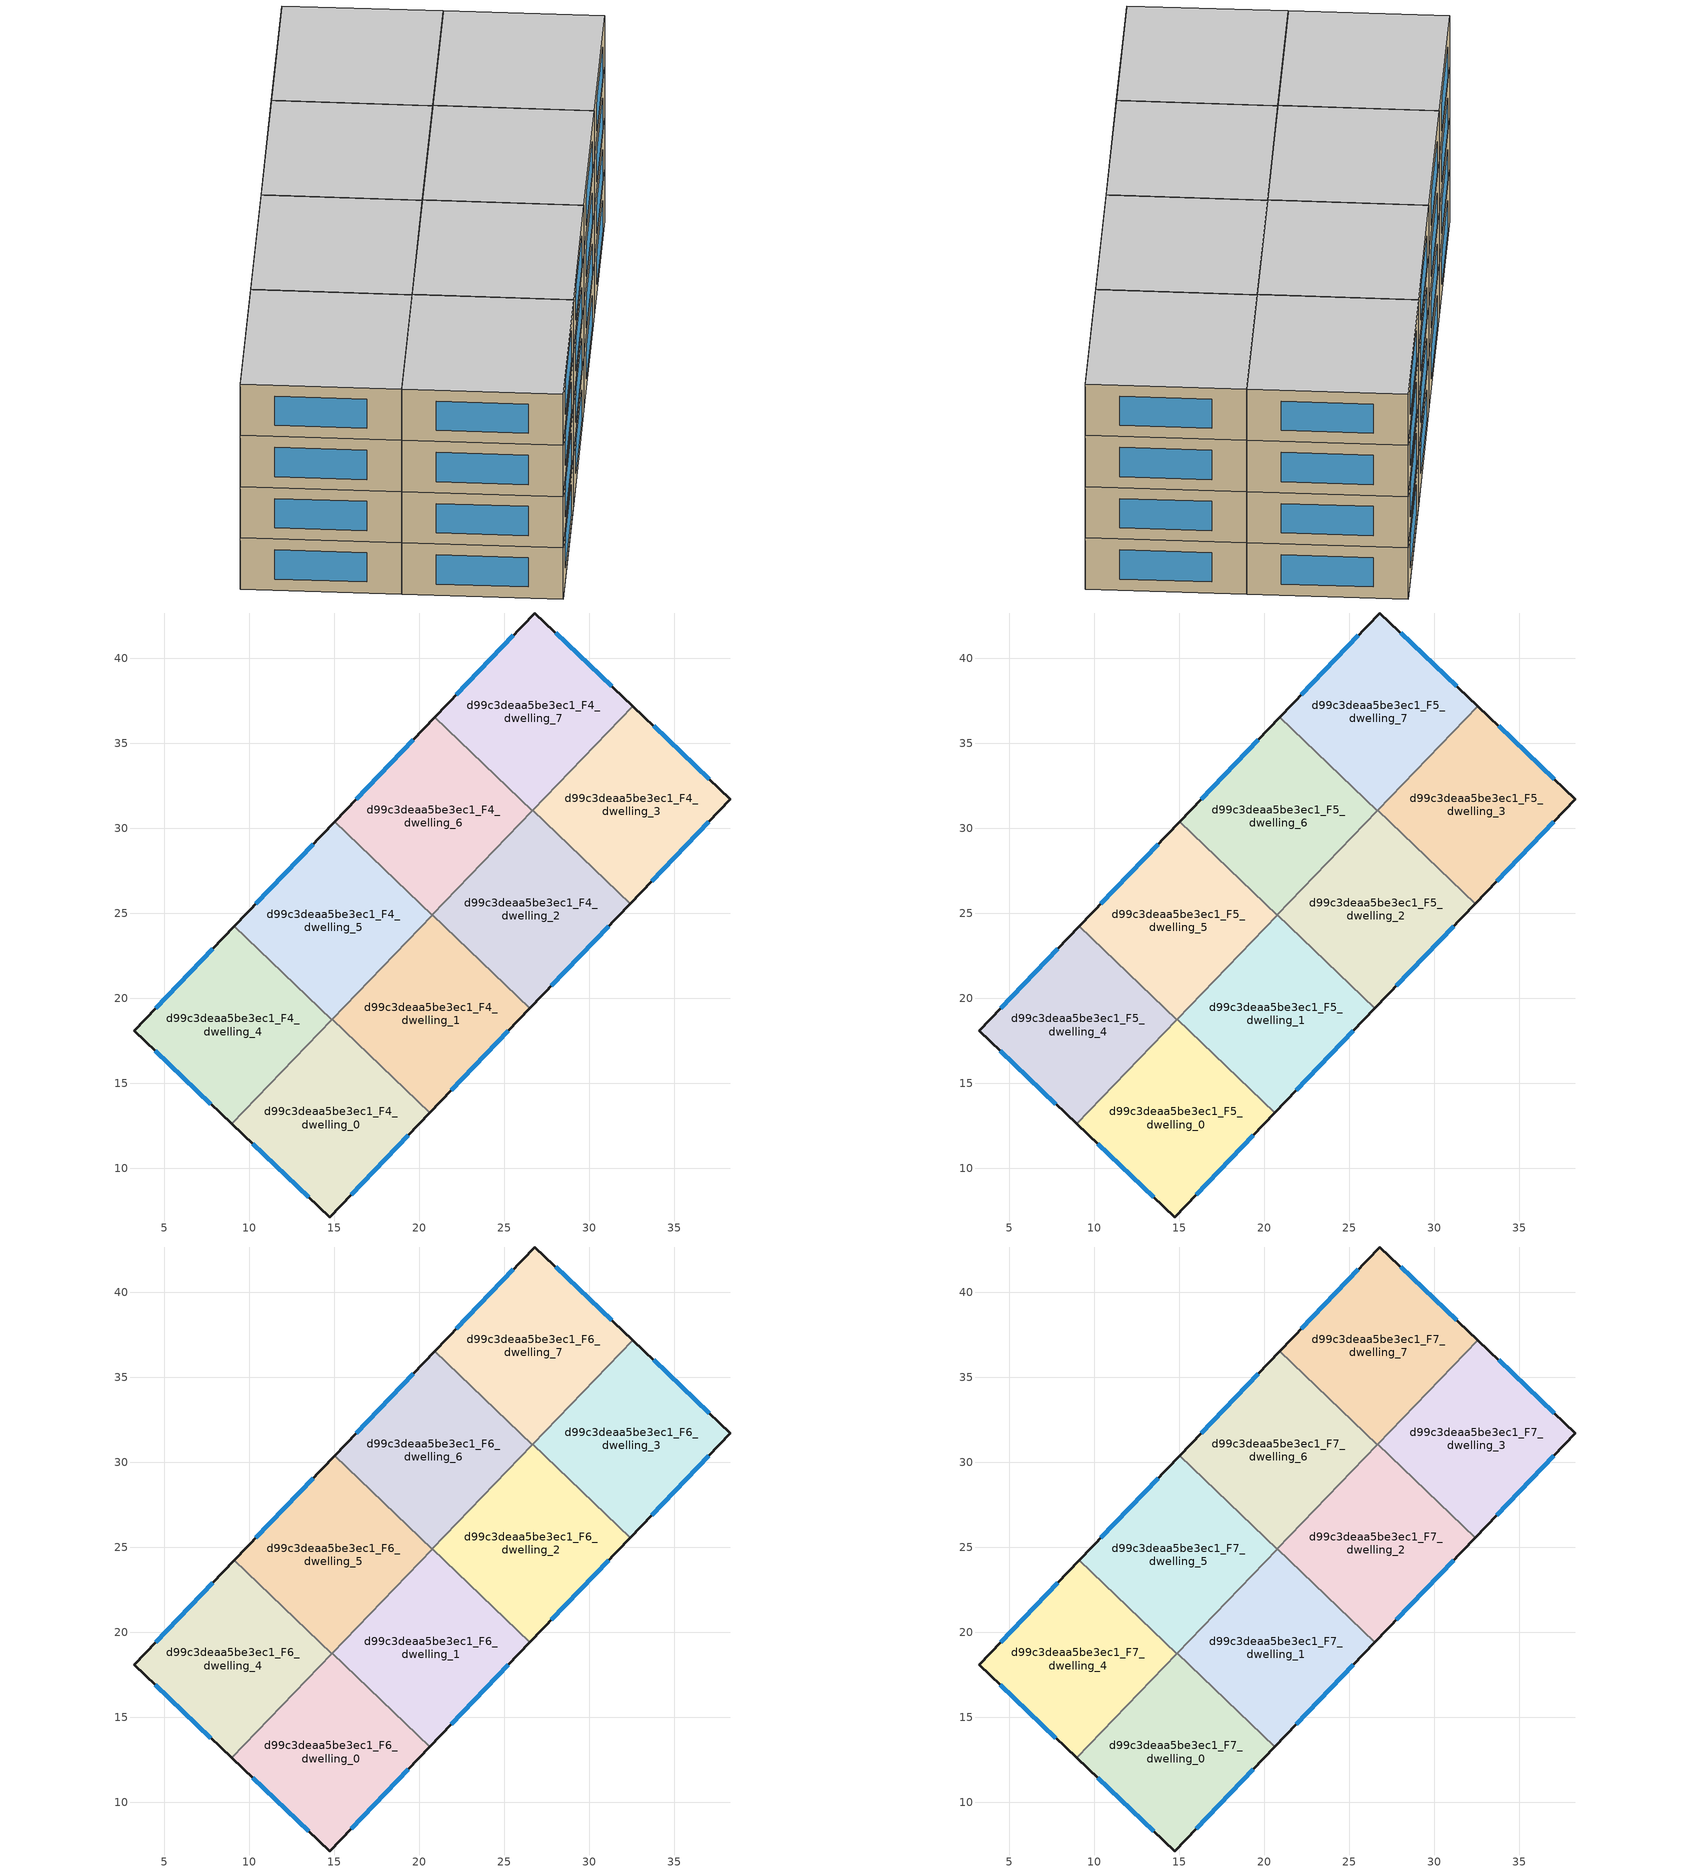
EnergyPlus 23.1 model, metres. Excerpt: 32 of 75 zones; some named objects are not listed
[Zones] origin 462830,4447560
d99c3deaa5be3ec1_F4_dwelling_0
 floor to d99c3deaa5be3ec1_F3_dwelling_0 (EU_floor_Construction): 20.61,13.27 14.73,7.14 8.98,12.61 14.89,18.77 z12
 wall outside (EU_wall_Construction): 8.98,12.61 14.73,7.14 20.61,13.27 z12:15
 wall to d99c3deaa5be3ec1_F4_dwelling_1 (EU_wall_Construction): 20.61,13.27 14.89,18.77 z12:15
 wall to d99c3deaa5be3ec1_F4_dwelling_4 (EU_wall_Construction): 14.86,18.74 8.98,12.61 z12:15
 wall to d99c3deaa5be3ec1_F4_dwelling_5 (EU_wall_Construction): 14.89,18.77 14.86,18.74 z12:15
 window (EU_Window_Construction): 15.99,8.45 19.35,11.96 / 10.21,11.44 13.5,8.31 z12.64:14.36
d99c3deaa5be3ec1_F4_dwelling_1
 floor to d99c3deaa5be3ec1_F3_dwelling_1 (EU_floor_Construction): 26.51,19.42 20.61,13.27 14.89,18.77 20.78,24.91 z12
 wall outside (EU_wall_Construction): 20.61,13.27 26.51,19.42 z12:15
 wall to d99c3deaa5be3ec1_F4_dwelling_2 (EU_wall_Construction): 26.51,19.42 20.78,24.91 z12:15
 wall to d99c3deaa5be3ec1_F4_dwelling_5 (EU_wall_Construction): 20.76,24.89 14.89,18.77 z12:15
 wall to d99c3deaa5be3ec1_F4_dwelling_6 (EU_wall_Construction): 20.78,24.91 20.76,24.89 z12:15
 window (EU_Window_Construction): 21.88,14.59 25.25,18.1 z12.64:14.36
d99c3deaa5be3ec1_F4_dwelling_2
 floor to d99c3deaa5be3ec1_F3_dwelling_2 (EU_floor_Construction): 32.4,25.56 26.51,19.42 20.78,24.91 26.67,31.06 z12
 wall outside (EU_wall_Construction): 26.51,19.42 32.4,25.56 z12:15
 wall to d99c3deaa5be3ec1_F4_dwelling_3 (EU_wall_Construction): 32.4,25.56 26.67,31.06 z12:15
 wall to d99c3deaa5be3ec1_F4_dwelling_6 (EU_wall_Construction): 26.65,31.04 20.78,24.91 z12:15
 wall to d99c3deaa5be3ec1_F4_dwelling_7 (EU_wall_Construction): 26.67,31.06 26.65,31.04 z12:15
 window (EU_Window_Construction): 27.77,20.73 31.14,24.25 z12.64:14.36
d99c3deaa5be3ec1_F4_dwelling_3
 floor to d99c3deaa5be3ec1_F3_dwelling_3 (EU_floor_Construction): 38.31,31.72 32.4,25.56 26.67,31.06 32.56,37.19 z12
 wall outside (EU_wall_Construction): 32.4,25.56 38.31,31.72 32.56,37.19 z12:15
 wall to d99c3deaa5be3ec1_F4_dwelling_7 (EU_wall_Construction): 32.56,37.19 26.67,31.06 z12:15
 window (EU_Window_Construction): 37.08,32.89 33.79,36.02 / 33.67,26.88 37.04,30.4 z12.64:14.36
d99c3deaa5be3ec1_F4_dwelling_4
 floor to d99c3deaa5be3ec1_F3_dwelling_4 (EU_floor_Construction): 14.86,18.74 8.98,12.61 3.23,18.08 9.14,24.24 z12
 wall outside (EU_wall_Construction): 9.14,24.24 3.23,18.08 8.98,12.61 z12:15
 wall to d99c3deaa5be3ec1_F4_dwelling_5 (EU_wall_Construction): 14.86,18.74 9.14,24.24 z12:15
 window (EU_Window_Construction): 4.46,16.91 7.75,13.78 / 7.87,22.92 4.5,19.4 z12.64:14.36
d99c3deaa5be3ec1_F4_dwelling_5
 floor to d99c3deaa5be3ec1_F3_dwelling_5 (EU_floor_Construction): 20.76,24.89 14.86,18.74 9.14,24.24 15.03,30.38 z12
 wall outside (EU_wall_Construction): 15.03,30.38 9.14,24.24 z12:15
 wall to d99c3deaa5be3ec1_F4_dwelling_6 (EU_wall_Construction): 20.76,24.89 15.03,30.38 z12:15
 window (EU_Window_Construction): 13.77,29.07 10.4,25.55 z12.64:14.36
d99c3deaa5be3ec1_F4_dwelling_6
 floor to d99c3deaa5be3ec1_F3_dwelling_6 (EU_floor_Construction): 26.65,31.04 20.76,24.89 15.03,30.38 20.92,36.53 z12
 wall outside (EU_wall_Construction): 20.92,36.53 15.03,30.38 z12:15
 wall to d99c3deaa5be3ec1_F4_dwelling_7 (EU_wall_Construction): 26.65,31.04 20.92,36.53 z12:15
 window (EU_Window_Construction): 19.66,35.21 16.29,31.7 z12.64:14.36
d99c3deaa5be3ec1_F4_dwelling_7
 floor to d99c3deaa5be3ec1_F3_dwelling_7 (EU_floor_Construction): 32.56,37.19 26.65,31.04 20.92,36.53 26.81,42.66 z12
 wall outside (EU_wall_Construction): 32.56,37.19 26.81,42.66 20.92,36.53 z12:15
 window (EU_Window_Construction): 31.33,38.36 28.04,41.49 / 25.55,41.35 22.18,37.84 z12.64:14.36
d99c3deaa5be3ec1_F5_dwelling_0
 floor to d99c3deaa5be3ec1_F4_dwelling_0 (EU_floor_Construction): 20.61,13.27 14.73,7.14 8.98,12.61 14.89,18.77 z15
 wall outside (EU_wall_Construction): 8.98,12.61 14.73,7.14 20.61,13.27 z15:18
 wall to d99c3deaa5be3ec1_F5_dwelling_1 (EU_wall_Construction): 20.61,13.27 14.89,18.77 z15:18
 wall to d99c3deaa5be3ec1_F5_dwelling_4 (EU_wall_Construction): 14.86,18.74 8.98,12.61 z15:18
 wall to d99c3deaa5be3ec1_F5_dwelling_5 (EU_wall_Construction): 14.89,18.77 14.86,18.74 z15:18
 window (EU_Window_Construction): 15.99,8.45 19.35,11.96 / 10.21,11.44 13.5,8.31 z15.64:17.36
d99c3deaa5be3ec1_F5_dwelling_1
 floor to d99c3deaa5be3ec1_F4_dwelling_1 (EU_floor_Construction): 26.51,19.42 20.61,13.27 14.89,18.77 20.78,24.91 z15
 wall outside (EU_wall_Construction): 20.61,13.27 26.51,19.42 z15:18
 wall to d99c3deaa5be3ec1_F5_dwelling_2 (EU_wall_Construction): 26.51,19.42 20.78,24.91 z15:18
 wall to d99c3deaa5be3ec1_F5_dwelling_5 (EU_wall_Construction): 20.76,24.89 14.89,18.77 z15:18
 wall to d99c3deaa5be3ec1_F5_dwelling_6 (EU_wall_Construction): 20.78,24.91 20.76,24.89 z15:18
 window (EU_Window_Construction): 21.88,14.59 25.25,18.1 z15.64:17.36
d99c3deaa5be3ec1_F5_dwelling_2
 floor to d99c3deaa5be3ec1_F4_dwelling_2 (EU_floor_Construction): 32.4,25.56 26.51,19.42 20.78,24.91 26.67,31.06 z15
 wall outside (EU_wall_Construction): 26.51,19.42 32.4,25.56 z15:18
 wall to d99c3deaa5be3ec1_F5_dwelling_3 (EU_wall_Construction): 32.4,25.56 26.67,31.06 z15:18
 wall to d99c3deaa5be3ec1_F5_dwelling_6 (EU_wall_Construction): 26.65,31.04 20.78,24.91 z15:18
 wall to d99c3deaa5be3ec1_F5_dwelling_7 (EU_wall_Construction): 26.67,31.06 26.65,31.04 z15:18
 window (EU_Window_Construction): 27.77,20.73 31.14,24.25 z15.64:17.36
d99c3deaa5be3ec1_F5_dwelling_3
 floor to d99c3deaa5be3ec1_F4_dwelling_3 (EU_floor_Construction): 38.31,31.72 32.4,25.56 26.67,31.06 32.56,37.19 z15
 wall outside (EU_wall_Construction): 32.4,25.56 38.31,31.72 32.56,37.19 z15:18
 wall to d99c3deaa5be3ec1_F5_dwelling_7 (EU_wall_Construction): 32.56,37.19 26.67,31.06 z15:18
 window (EU_Window_Construction): 37.08,32.89 33.79,36.02 / 33.67,26.88 37.04,30.4 z15.64:17.36
d99c3deaa5be3ec1_F5_dwelling_4
 floor to d99c3deaa5be3ec1_F4_dwelling_4 (EU_floor_Construction): 14.86,18.74 8.98,12.61 3.23,18.08 9.14,24.24 z15
 wall outside (EU_wall_Construction): 9.14,24.24 3.23,18.08 8.98,12.61 z15:18
 wall to d99c3deaa5be3ec1_F5_dwelling_5 (EU_wall_Construction): 14.86,18.74 9.14,24.24 z15:18
 window (EU_Window_Construction): 4.46,16.91 7.75,13.78 / 7.87,22.92 4.5,19.4 z15.64:17.36
d99c3deaa5be3ec1_F5_dwelling_5
 floor to d99c3deaa5be3ec1_F4_dwelling_5 (EU_floor_Construction): 20.76,24.89 14.86,18.74 9.14,24.24 15.03,30.38 z15
 wall outside (EU_wall_Construction): 15.03,30.38 9.14,24.24 z15:18
 wall to d99c3deaa5be3ec1_F5_dwelling_6 (EU_wall_Construction): 20.76,24.89 15.03,30.38 z15:18
 window (EU_Window_Construction): 13.77,29.07 10.4,25.55 z15.64:17.36
d99c3deaa5be3ec1_F5_dwelling_6
 floor to d99c3deaa5be3ec1_F4_dwelling_6 (EU_floor_Construction): 26.65,31.04 20.76,24.89 15.03,30.38 20.92,36.53 z15
 wall outside (EU_wall_Construction): 20.92,36.53 15.03,30.38 z15:18
 wall to d99c3deaa5be3ec1_F5_dwelling_7 (EU_wall_Construction): 26.65,31.04 20.92,36.53 z15:18
 window (EU_Window_Construction): 19.66,35.21 16.29,31.7 z15.64:17.36
d99c3deaa5be3ec1_F5_dwelling_7
 floor to d99c3deaa5be3ec1_F4_dwelling_7 (EU_floor_Construction): 32.56,37.19 26.65,31.04 20.92,36.53 26.81,42.66 z15
 wall outside (EU_wall_Construction): 32.56,37.19 26.81,42.66 20.92,36.53 z15:18
 window (EU_Window_Construction): 31.33,38.36 28.04,41.49 / 25.55,41.35 22.18,37.84 z15.64:17.36
d99c3deaa5be3ec1_F6_dwelling_0
 floor to d99c3deaa5be3ec1_F5_dwelling_0 (EU_floor_Construction): 20.61,13.27 14.73,7.14 8.98,12.61 14.89,18.77 z18
 wall outside (EU_wall_Construction): 8.98,12.61 14.73,7.14 20.61,13.27 z18:21
 wall to d99c3deaa5be3ec1_F6_dwelling_1 (EU_wall_Construction): 20.61,13.27 14.89,18.77 z18:21
 wall to d99c3deaa5be3ec1_F6_dwelling_4 (EU_wall_Construction): 14.86,18.74 8.98,12.61 z18:21
 wall to d99c3deaa5be3ec1_F6_dwelling_5 (EU_wall_Construction): 14.89,18.77 14.86,18.74 z18:21
 window (EU_Window_Construction): 15.99,8.45 19.35,11.96 / 10.21,11.44 13.5,8.31 z18.64:20.36
d99c3deaa5be3ec1_F6_dwelling_1
 floor to d99c3deaa5be3ec1_F5_dwelling_1 (EU_floor_Construction): 26.51,19.42 20.61,13.27 14.89,18.77 20.78,24.91 z18
 wall outside (EU_wall_Construction): 20.61,13.27 26.51,19.42 z18:21
 wall to d99c3deaa5be3ec1_F6_dwelling_2 (EU_wall_Construction): 26.51,19.42 20.78,24.91 z18:21
 wall to d99c3deaa5be3ec1_F6_dwelling_5 (EU_wall_Construction): 20.76,24.89 14.89,18.77 z18:21
 wall to d99c3deaa5be3ec1_F6_dwelling_6 (EU_wall_Construction): 20.78,24.91 20.76,24.89 z18:21
 window (EU_Window_Construction): 21.88,14.59 25.25,18.1 z18.64:20.36
d99c3deaa5be3ec1_F6_dwelling_2
 floor to d99c3deaa5be3ec1_F5_dwelling_2 (EU_floor_Construction): 32.4,25.56 26.51,19.42 20.78,24.91 26.67,31.06 z18
 wall outside (EU_wall_Construction): 26.51,19.42 32.4,25.56 z18:21
 wall to d99c3deaa5be3ec1_F6_dwelling_3 (EU_wall_Construction): 32.4,25.56 26.67,31.06 z18:21
 wall to d99c3deaa5be3ec1_F6_dwelling_6 (EU_wall_Construction): 26.65,31.04 20.78,24.91 z18:21
 wall to d99c3deaa5be3ec1_F6_dwelling_7 (EU_wall_Construction): 26.67,31.06 26.65,31.04 z18:21
 window (EU_Window_Construction): 27.77,20.73 31.14,24.25 z18.64:20.36
d99c3deaa5be3ec1_F6_dwelling_3
 floor to d99c3deaa5be3ec1_F5_dwelling_3 (EU_floor_Construction): 38.31,31.72 32.4,25.56 26.67,31.06 32.56,37.19 z18
 wall outside (EU_wall_Construction): 32.4,25.56 38.31,31.72 32.56,37.19 z18:21
 wall to d99c3deaa5be3ec1_F6_dwelling_7 (EU_wall_Construction): 32.56,37.19 26.67,31.06 z18:21
 window (EU_Window_Construction): 37.08,32.89 33.79,36.02 / 33.67,26.88 37.04,30.4 z18.64:20.36
d99c3deaa5be3ec1_F6_dwelling_4
 floor to d99c3deaa5be3ec1_F5_dwelling_4 (EU_floor_Construction): 14.86,18.74 8.98,12.61 3.23,18.08 9.14,24.24 z18
 wall outside (EU_wall_Construction): 9.14,24.24 3.23,18.08 8.98,12.61 z18:21
 wall to d99c3deaa5be3ec1_F6_dwelling_5 (EU_wall_Construction): 14.86,18.74 9.14,24.24 z18:21
 window (EU_Window_Construction): 4.46,16.91 7.75,13.78 / 7.87,22.92 4.5,19.4 z18.64:20.36
d99c3deaa5be3ec1_F6_dwelling_5
 floor to d99c3deaa5be3ec1_F5_dwelling_5 (EU_floor_Construction): 20.76,24.89 14.86,18.74 9.14,24.24 15.03,30.38 z18
 wall outside (EU_wall_Construction): 15.03,30.38 9.14,24.24 z18:21
 wall to d99c3deaa5be3ec1_F6_dwelling_6 (EU_wall_Construction): 20.76,24.89 15.03,30.38 z18:21
 window (EU_Window_Construction): 13.77,29.07 10.4,25.55 z18.64:20.36
d99c3deaa5be3ec1_F6_dwelling_6
 floor to d99c3deaa5be3ec1_F5_dwelling_6 (EU_floor_Construction): 26.65,31.04 20.76,24.89 15.03,30.38 20.92,36.53 z18
 wall outside (EU_wall_Construction): 20.92,36.53 15.03,30.38 z18:21
 wall to d99c3deaa5be3ec1_F6_dwelling_7 (EU_wall_Construction): 26.65,31.04 20.92,36.53 z18:21
 window (EU_Window_Construction): 19.66,35.21 16.29,31.7 z18.64:20.36
d99c3deaa5be3ec1_F6_dwelling_7
 floor to d99c3deaa5be3ec1_F5_dwelling_7 (EU_floor_Construction): 32.56,37.19 26.65,31.04 20.92,36.53 26.81,42.66 z18
 wall outside (EU_wall_Construction): 32.56,37.19 26.81,42.66 20.92,36.53 z18:21
 window (EU_Window_Construction): 31.33,38.36 28.04,41.49 / 25.55,41.35 22.18,37.84 z18.64:20.36
d99c3deaa5be3ec1_F7_dwelling_0
 floor to d99c3deaa5be3ec1_F6_dwelling_0 (EU_floor_Construction): 20.61,13.27 14.73,7.14 8.98,12.61 14.89,18.77 z21
 wall outside (EU_wall_Construction): 8.98,12.61 14.73,7.14 20.61,13.27 z21:24
 wall to d99c3deaa5be3ec1_F7_dwelling_1 (EU_wall_Construction): 20.61,13.27 14.89,18.77 z21:24
 wall to d99c3deaa5be3ec1_F7_dwelling_4 (EU_wall_Construction): 14.86,18.74 8.98,12.61 z21:24
 wall to d99c3deaa5be3ec1_F7_dwelling_5 (EU_wall_Construction): 14.89,18.77 14.86,18.74 z21:24
 window (EU_Window_Construction): 15.99,8.45 19.35,11.96 / 10.21,11.44 13.5,8.31 z21.64:23.36
 ceiling to d99c3deaa5be3ec1_F8_dwelling_0 (EU_floor_Construction): 14.73,7.14 20.61,13.27 14.89,18.77 8.98,12.61 z24
d99c3deaa5be3ec1_F7_dwelling_1
 floor to d99c3deaa5be3ec1_F6_dwelling_1 (EU_floor_Construction): 26.51,19.42 20.61,13.27 14.89,18.77 20.78,24.91 z21
 wall outside (EU_wall_Construction): 20.61,13.27 26.51,19.42 z21:24
 wall to d99c3deaa5be3ec1_F7_dwelling_2 (EU_wall_Construction): 26.51,19.42 20.78,24.91 z21:24
 wall to d99c3deaa5be3ec1_F7_dwelling_5 (EU_wall_Construction): 20.76,24.89 14.89,18.77 z21:24
 wall to d99c3deaa5be3ec1_F7_dwelling_6 (EU_wall_Construction): 20.78,24.91 20.76,24.89 z21:24
 window (EU_Window_Construction): 21.88,14.59 25.25,18.1 z21.64:23.36
 ceiling to d99c3deaa5be3ec1_F8_dwelling_1 (EU_floor_Construction): 20.61,13.27 26.51,19.42 20.78,24.91 14.89,18.77 z24
d99c3deaa5be3ec1_F7_dwelling_2
 floor to d99c3deaa5be3ec1_F6_dwelling_2 (EU_floor_Construction): 32.4,25.56 26.51,19.42 20.78,24.91 26.67,31.06 z21
 wall outside (EU_wall_Construction): 26.51,19.42 32.4,25.56 z21:24
 wall to d99c3deaa5be3ec1_F7_dwelling_3 (EU_wall_Construction): 32.4,25.56 26.67,31.06 z21:24
 wall to d99c3deaa5be3ec1_F7_dwelling_6 (EU_wall_Construction): 26.65,31.04 20.78,24.91 z21:24
 wall to d99c3deaa5be3ec1_F7_dwelling_7 (EU_wall_Construction): 26.67,31.06 26.65,31.04 z21:24
 window (EU_Window_Construction): 27.77,20.73 31.14,24.25 z21.64:23.36
 ceiling to d99c3deaa5be3ec1_F8_dwelling_2 (EU_floor_Construction): 26.51,19.42 32.4,25.56 26.67,31.06 20.78,24.91 z24
d99c3deaa5be3ec1_F7_dwelling_3
 floor to d99c3deaa5be3ec1_F6_dwelling_3 (EU_floor_Construction): 38.31,31.72 32.4,25.56 26.67,31.06 32.56,37.19 z21
 wall outside (EU_wall_Construction): 32.4,25.56 38.31,31.72 32.56,37.19 z21:24
 wall to d99c3deaa5be3ec1_F7_dwelling_7 (EU_wall_Construction): 32.56,37.19 26.67,31.06 z21:24
 window (EU_Window_Construction): 37.08,32.89 33.79,36.02 / 33.67,26.88 37.04,30.4 z21.64:23.36
 ceiling to d99c3deaa5be3ec1_F8_dwelling_3 (EU_floor_Construction): 32.4,25.56 38.31,31.72 32.56,37.19 26.67,31.06 z24
d99c3deaa5be3ec1_F7_dwelling_4
 floor to d99c3deaa5be3ec1_F6_dwelling_4 (EU_floor_Construction): 14.86,18.74 8.98,12.61 3.23,18.08 9.14,24.24 z21
 wall outside (EU_wall_Construction): 9.14,24.24 3.23,18.08 8.98,12.61 z21:24
 wall to d99c3deaa5be3ec1_F7_dwelling_5 (EU_wall_Construction): 14.86,18.74 9.14,24.24 z21:24
 window (EU_Window_Construction): 4.46,16.91 7.75,13.78 / 7.87,22.92 4.5,19.4 z21.64:23.36
 ceiling to d99c3deaa5be3ec1_F8_dwelling_4 (EU_floor_Construction): 8.98,12.61 14.86,18.74 9.14,24.24 3.23,18.08 z24
d99c3deaa5be3ec1_F7_dwelling_5
 floor to d99c3deaa5be3ec1_F6_dwelling_5 (EU_floor_Construction): 20.76,24.89 14.86,18.74 9.14,24.24 15.03,30.38 z21
 wall outside (EU_wall_Construction): 15.03,30.38 9.14,24.24 z21:24
 wall to d99c3deaa5be3ec1_F7_dwelling_6 (EU_wall_Construction): 20.76,24.89 15.03,30.38 z21:24
 window (EU_Window_Construction): 13.77,29.07 10.4,25.55 z21.64:23.36
 ceiling to d99c3deaa5be3ec1_F8_dwelling_5 (EU_floor_Construction): 14.86,18.74 20.76,24.89 15.03,30.38 9.14,24.24 z24
d99c3deaa5be3ec1_F7_dwelling_6
 floor to d99c3deaa5be3ec1_F6_dwelling_6 (EU_floor_Construction): 26.65,31.04 20.76,24.89 15.03,30.38 20.92,36.53 z21
 wall outside (EU_wall_Construction): 20.92,36.53 15.03,30.38 z21:24
 wall to d99c3deaa5be3ec1_F7_dwelling_7 (EU_wall_Construction): 26.65,31.04 20.92,36.53 z21:24
 window (EU_Window_Construction): 19.66,35.21 16.29,31.7 z21.64:23.36
 ceiling to d99c3deaa5be3ec1_F8_dwelling_6 (EU_floor_Construction): 20.76,24.89 26.65,31.04 20.92,36.53 15.03,30.38 z24
d99c3deaa5be3ec1_F7_dwelling_7
 floor to d99c3deaa5be3ec1_F6_dwelling_7 (EU_floor_Construction): 32.56,37.19 26.65,31.04 20.92,36.53 26.81,42.66 z21
 wall outside (EU_wall_Construction): 32.56,37.19 26.81,42.66 20.92,36.53 z21:24
 window (EU_Window_Construction): 31.33,38.36 28.04,41.49 / 25.55,41.35 22.18,37.84 z21.64:23.36
 ceiling to d99c3deaa5be3ec1_F8_dwelling_7 (EU_floor_Construction): 26.65,31.04 32.56,37.19 26.81,42.66 20.92,36.53 z24
[Building]
EU S2 Campaign: North Axis=0; Terrain=City; Solar Distribution=FullExterior
[Site:Location]
Yerevan-Zvartnots.Intl.AP: Latitude=40.15; Longitude=44.383; Time Zone=4; Elevation=854
[SizingPeriod:WeatherFileDays]
AnnualSizingPeriod: Begin Month=1; Begin Day of Month=1; End Month=12; End Day of Month=31; Day of Week for Start Day=Monday; Use Weather File Daylight Saving Period=No; Use Weather File Rain and Snow Indicators=No
[MATERIAL]
EU_InternalMass_Material: Roughness=MediumRough; Thickness=0.1; Conductivity=1; Density=1800; Specific Heat=900; Thermal Absorptance=0.9; Solar Absorptance=0.7; Visible Absorptance=0.7
[MATERIAL:NOMASS] Roughness=MediumRough; Thermal Absorptance=0.9; Solar Absorptance=0.7; Visible Absorptance=0.7
Name | Thermal Resistance
EU_wall_NoMass | 1.05043
EU_floor_NoMass | 0.478065
[WINDOWMATERIAL:SIMPLEGLAZINGSYSTEM]
EU_Window_SimpleGlazing: UFactor=2.5566; Solar Heat Gain Coefficient=0.75; Visible Transmittance=0.75
[CONSTRUCTION]
EU_wall_Construction: EU_wall_NoMass
EU_floor_Construction: EU_floor_NoMass
EU_Window_Construction: EU_Window_SimpleGlazing
EU_InternalMass_Construction: EU_InternalMass_Material
[ZONE] Type=1; Multiplier=1; Ceiling Height=autocalculate; Floor Area=autocalculate; Part of Total Floor Area=Yes
Name | Volume
d99c3deaa5be3ec1_F4_dwelling_0; d99c3deaa5be3ec1_F5_dwelling_0; d99c3deaa5be3ec1_F6_dwelling_0; d99c3deaa5be3ec1_F7_dwelling_0; d99c3deaa5be3ec1_F4_dwelling_3; d99c3deaa5be3ec1_F5_dwelling_3; d99c3deaa5be3ec1_F6_dwelling_3; d99c3deaa5be3ec1_F7_dwelling_3 | 202.784
d99c3deaa5be3ec1_F4_dwelling_1; d99c3deaa5be3ec1_F5_dwelling_1; d99c3deaa5be3ec1_F6_dwelling_1; d99c3deaa5be3ec1_F7_dwelling_1 | 202.794
d99c3deaa5be3ec1_F4_dwelling_2; d99c3deaa5be3ec1_F5_dwelling_2; d99c3deaa5be3ec1_F6_dwelling_2; d99c3deaa5be3ec1_F7_dwelling_2 | 202.777
d99c3deaa5be3ec1_F4_dwelling_4; d99c3deaa5be3ec1_F5_dwelling_4; d99c3deaa5be3ec1_F6_dwelling_4; d99c3deaa5be3ec1_F7_dwelling_4; d99c3deaa5be3ec1_F4_dwelling_7; d99c3deaa5be3ec1_F5_dwelling_7; d99c3deaa5be3ec1_F6_dwelling_7; d99c3deaa5be3ec1_F7_dwelling_7 | 202.748
d99c3deaa5be3ec1_F4_dwelling_5; d99c3deaa5be3ec1_F5_dwelling_5; d99c3deaa5be3ec1_F6_dwelling_5; d99c3deaa5be3ec1_F7_dwelling_5 | 202.741
d99c3deaa5be3ec1_F4_dwelling_6; d99c3deaa5be3ec1_F5_dwelling_6; d99c3deaa5be3ec1_F6_dwelling_6; d99c3deaa5be3ec1_F7_dwelling_6 | 202.757
[INTERNALMASS] Construction=EU_InternalMass_Construction
Name | Zone or ZoneList | Surface Area
d99c3deaa5be3ec1_F4_dwelling_0_EU_InternalMass | d99c3deaa5be3ec1_F4_dwelling_0 | 67.5947
d99c3deaa5be3ec1_F4_dwelling_1_EU_InternalMass | d99c3deaa5be3ec1_F4_dwelling_1 | 67.598
d99c3deaa5be3ec1_F4_dwelling_2_EU_InternalMass | d99c3deaa5be3ec1_F4_dwelling_2 | 67.5922
d99c3deaa5be3ec1_F4_dwelling_3_EU_InternalMass | d99c3deaa5be3ec1_F4_dwelling_3 | 67.5947
d99c3deaa5be3ec1_F4_dwelling_4_EU_InternalMass | d99c3deaa5be3ec1_F4_dwelling_4 | 67.5826
d99c3deaa5be3ec1_F4_dwelling_5_EU_InternalMass | d99c3deaa5be3ec1_F4_dwelling_5 | 67.5802
d99c3deaa5be3ec1_F4_dwelling_6_EU_InternalMass | d99c3deaa5be3ec1_F4_dwelling_6 | 67.5859
d99c3deaa5be3ec1_F4_dwelling_7_EU_InternalMass | d99c3deaa5be3ec1_F4_dwelling_7 | 67.5826
d99c3deaa5be3ec1_F5_dwelling_0_EU_InternalMass | d99c3deaa5be3ec1_F5_dwelling_0 | 67.5947
d99c3deaa5be3ec1_F5_dwelling_1_EU_InternalMass | d99c3deaa5be3ec1_F5_dwelling_1 | 67.598
d99c3deaa5be3ec1_F5_dwelling_2_EU_InternalMass | d99c3deaa5be3ec1_F5_dwelling_2 | 67.5922
d99c3deaa5be3ec1_F5_dwelling_3_EU_InternalMass | d99c3deaa5be3ec1_F5_dwelling_3 | 67.5947
d99c3deaa5be3ec1_F5_dwelling_4_EU_InternalMass | d99c3deaa5be3ec1_F5_dwelling_4 | 67.5826
d99c3deaa5be3ec1_F5_dwelling_5_EU_InternalMass | d99c3deaa5be3ec1_F5_dwelling_5 | 67.5802
d99c3deaa5be3ec1_F5_dwelling_6_EU_InternalMass | d99c3deaa5be3ec1_F5_dwelling_6 | 67.5859
d99c3deaa5be3ec1_F5_dwelling_7_EU_InternalMass | d99c3deaa5be3ec1_F5_dwelling_7 | 67.5826
d99c3deaa5be3ec1_F6_dwelling_0_EU_InternalMass | d99c3deaa5be3ec1_F6_dwelling_0 | 67.5947
d99c3deaa5be3ec1_F6_dwelling_1_EU_InternalMass | d99c3deaa5be3ec1_F6_dwelling_1 | 67.598
d99c3deaa5be3ec1_F6_dwelling_2_EU_InternalMass | d99c3deaa5be3ec1_F6_dwelling_2 | 67.5922
d99c3deaa5be3ec1_F6_dwelling_3_EU_InternalMass | d99c3deaa5be3ec1_F6_dwelling_3 | 67.5947
d99c3deaa5be3ec1_F6_dwelling_4_EU_InternalMass | d99c3deaa5be3ec1_F6_dwelling_4 | 67.5826
d99c3deaa5be3ec1_F6_dwelling_5_EU_InternalMass | d99c3deaa5be3ec1_F6_dwelling_5 | 67.5802
d99c3deaa5be3ec1_F6_dwelling_6_EU_InternalMass | d99c3deaa5be3ec1_F6_dwelling_6 | 67.5859
d99c3deaa5be3ec1_F6_dwelling_7_EU_InternalMass | d99c3deaa5be3ec1_F6_dwelling_7 | 67.5826
d99c3deaa5be3ec1_F7_dwelling_0_EU_InternalMass | d99c3deaa5be3ec1_F7_dwelling_0 | 67.5947
d99c3deaa5be3ec1_F7_dwelling_1_EU_InternalMass | d99c3deaa5be3ec1_F7_dwelling_1 | 67.598
d99c3deaa5be3ec1_F7_dwelling_2_EU_InternalMass | d99c3deaa5be3ec1_F7_dwelling_2 | 67.5922
d99c3deaa5be3ec1_F7_dwelling_3_EU_InternalMass | d99c3deaa5be3ec1_F7_dwelling_3 | 67.5947
d99c3deaa5be3ec1_F7_dwelling_4_EU_InternalMass | d99c3deaa5be3ec1_F7_dwelling_4 | 67.5826
d99c3deaa5be3ec1_F7_dwelling_5_EU_InternalMass | d99c3deaa5be3ec1_F7_dwelling_5 | 67.5802
d99c3deaa5be3ec1_F7_dwelling_6_EU_InternalMass | d99c3deaa5be3ec1_F7_dwelling_6 | 67.5859
d99c3deaa5be3ec1_F7_dwelling_7_EU_InternalMass | d99c3deaa5be3ec1_F7_dwelling_7 | 67.5826
[OTHEREQUIPMENT] Fuel Type=Electricity; Design Level Calculation Method=Watts/Area; Power per Zone Floor Area=1; Fraction Latent=0; Fraction Radiant=0; Fraction Lost=0; Carbon Dioxide Generation Rate=0; EndUse Subcategory=EU_Step8_InternalGains
Name | Zone or ZoneList or Space or SpaceList | Schedule
EU_Step8_InternalGain_d99c3deaa5be3ec1_F4_dwelling_0_f000 | d99c3deaa5be3ec1_F4_dwelling_0 | EU_Step8_GainSchedule_d99c3deaa5be3ec1_F4_dwelling_0_f000
EU_Step8_InternalGain_d99c3deaa5be3ec1_F4_dwelling_1_f000 | d99c3deaa5be3ec1_F4_dwelling_1 | EU_Step8_GainSchedule_d99c3deaa5be3ec1_F4_dwelling_1_f000
EU_Step8_InternalGain_d99c3deaa5be3ec1_F4_dwelling_2_f000 | d99c3deaa5be3ec1_F4_dwelling_2 | EU_Step8_GainSchedule_d99c3deaa5be3ec1_F4_dwelling_2_f000
EU_Step8_InternalGain_d99c3deaa5be3ec1_F4_dwelling_3_f000 | d99c3deaa5be3ec1_F4_dwelling_3 | EU_Step8_GainSchedule_d99c3deaa5be3ec1_F4_dwelling_3_f000
EU_Step8_InternalGain_d99c3deaa5be3ec1_F4_dwelling_4_f000 | d99c3deaa5be3ec1_F4_dwelling_4 | EU_Step8_GainSchedule_d99c3deaa5be3ec1_F4_dwelling_4_f000
EU_Step8_InternalGain_d99c3deaa5be3ec1_F4_dwelling_5_f000 | d99c3deaa5be3ec1_F4_dwelling_5 | EU_Step8_GainSchedule_d99c3deaa5be3ec1_F4_dwelling_5_f000
EU_Step8_InternalGain_d99c3deaa5be3ec1_F4_dwelling_6_f000 | d99c3deaa5be3ec1_F4_dwelling_6 | EU_Step8_GainSchedule_d99c3deaa5be3ec1_F4_dwelling_6_f000
EU_Step8_InternalGain_d99c3deaa5be3ec1_F4_dwelling_7_f000 | d99c3deaa5be3ec1_F4_dwelling_7 | EU_Step8_GainSchedule_d99c3deaa5be3ec1_F4_dwelling_7_f000
EU_Step8_InternalGain_d99c3deaa5be3ec1_F5_dwelling_0_f000 | d99c3deaa5be3ec1_F5_dwelling_0 | EU_Step8_GainSchedule_d99c3deaa5be3ec1_F5_dwelling_0_f000
EU_Step8_InternalGain_d99c3deaa5be3ec1_F5_dwelling_1_f000 | d99c3deaa5be3ec1_F5_dwelling_1 | EU_Step8_GainSchedule_d99c3deaa5be3ec1_F5_dwelling_1_f000
EU_Step8_InternalGain_d99c3deaa5be3ec1_F5_dwelling_2_f000 | d99c3deaa5be3ec1_F5_dwelling_2 | EU_Step8_GainSchedule_d99c3deaa5be3ec1_F5_dwelling_2_f000
EU_Step8_InternalGain_d99c3deaa5be3ec1_F5_dwelling_3_f000 | d99c3deaa5be3ec1_F5_dwelling_3 | EU_Step8_GainSchedule_d99c3deaa5be3ec1_F5_dwelling_3_f000
EU_Step8_InternalGain_d99c3deaa5be3ec1_F5_dwelling_4_f000 | d99c3deaa5be3ec1_F5_dwelling_4 | EU_Step8_GainSchedule_d99c3deaa5be3ec1_F5_dwelling_4_f000
EU_Step8_InternalGain_d99c3deaa5be3ec1_F5_dwelling_5_f000 | d99c3deaa5be3ec1_F5_dwelling_5 | EU_Step8_GainSchedule_d99c3deaa5be3ec1_F5_dwelling_5_f000
EU_Step8_InternalGain_d99c3deaa5be3ec1_F5_dwelling_6_f000 | d99c3deaa5be3ec1_F5_dwelling_6 | EU_Step8_GainSchedule_d99c3deaa5be3ec1_F5_dwelling_6_f000
EU_Step8_InternalGain_d99c3deaa5be3ec1_F5_dwelling_7_f000 | d99c3deaa5be3ec1_F5_dwelling_7 | EU_Step8_GainSchedule_d99c3deaa5be3ec1_F5_dwelling_7_f000
EU_Step8_InternalGain_d99c3deaa5be3ec1_F6_dwelling_0_f000 | d99c3deaa5be3ec1_F6_dwelling_0 | EU_Step8_GainSchedule_d99c3deaa5be3ec1_F6_dwelling_0_f000
EU_Step8_InternalGain_d99c3deaa5be3ec1_F6_dwelling_1_f000 | d99c3deaa5be3ec1_F6_dwelling_1 | EU_Step8_GainSchedule_d99c3deaa5be3ec1_F6_dwelling_1_f000
EU_Step8_InternalGain_d99c3deaa5be3ec1_F6_dwelling_2_f000 | d99c3deaa5be3ec1_F6_dwelling_2 | EU_Step8_GainSchedule_d99c3deaa5be3ec1_F6_dwelling_2_f000
EU_Step8_InternalGain_d99c3deaa5be3ec1_F6_dwelling_3_f000 | d99c3deaa5be3ec1_F6_dwelling_3 | EU_Step8_GainSchedule_d99c3deaa5be3ec1_F6_dwelling_3_f000
EU_Step8_InternalGain_d99c3deaa5be3ec1_F6_dwelling_4_f000 | d99c3deaa5be3ec1_F6_dwelling_4 | EU_Step8_GainSchedule_d99c3deaa5be3ec1_F6_dwelling_4_f000
EU_Step8_InternalGain_d99c3deaa5be3ec1_F6_dwelling_5_f000 | d99c3deaa5be3ec1_F6_dwelling_5 | EU_Step8_GainSchedule_d99c3deaa5be3ec1_F6_dwelling_5_f000
EU_Step8_InternalGain_d99c3deaa5be3ec1_F6_dwelling_6_f000 | d99c3deaa5be3ec1_F6_dwelling_6 | EU_Step8_GainSchedule_d99c3deaa5be3ec1_F6_dwelling_6_f000
EU_Step8_InternalGain_d99c3deaa5be3ec1_F6_dwelling_7_f000 | d99c3deaa5be3ec1_F6_dwelling_7 | EU_Step8_GainSchedule_d99c3deaa5be3ec1_F6_dwelling_7_f000
EU_Step8_InternalGain_d99c3deaa5be3ec1_F7_dwelling_0_f000 | d99c3deaa5be3ec1_F7_dwelling_0 | EU_Step8_GainSchedule_d99c3deaa5be3ec1_F7_dwelling_0_f000
EU_Step8_InternalGain_d99c3deaa5be3ec1_F7_dwelling_1_f000 | d99c3deaa5be3ec1_F7_dwelling_1 | EU_Step8_GainSchedule_d99c3deaa5be3ec1_F7_dwelling_1_f000
EU_Step8_InternalGain_d99c3deaa5be3ec1_F7_dwelling_2_f000 | d99c3deaa5be3ec1_F7_dwelling_2 | EU_Step8_GainSchedule_d99c3deaa5be3ec1_F7_dwelling_2_f000
EU_Step8_InternalGain_d99c3deaa5be3ec1_F7_dwelling_3_f000 | d99c3deaa5be3ec1_F7_dwelling_3 | EU_Step8_GainSchedule_d99c3deaa5be3ec1_F7_dwelling_3_f000
EU_Step8_InternalGain_d99c3deaa5be3ec1_F7_dwelling_4_f000 | d99c3deaa5be3ec1_F7_dwelling_4 | EU_Step8_GainSchedule_d99c3deaa5be3ec1_F7_dwelling_4_f000
EU_Step8_InternalGain_d99c3deaa5be3ec1_F7_dwelling_5_f000 | d99c3deaa5be3ec1_F7_dwelling_5 | EU_Step8_GainSchedule_d99c3deaa5be3ec1_F7_dwelling_5_f000
EU_Step8_InternalGain_d99c3deaa5be3ec1_F7_dwelling_6_f000 | d99c3deaa5be3ec1_F7_dwelling_6 | EU_Step8_GainSchedule_d99c3deaa5be3ec1_F7_dwelling_6_f000
EU_Step8_InternalGain_d99c3deaa5be3ec1_F7_dwelling_7_f000 | d99c3deaa5be3ec1_F7_dwelling_7 | EU_Step8_GainSchedule_d99c3deaa5be3ec1_F7_dwelling_7_f000
[ZONEVENTILATION:DESIGNFLOWRATE] Schedule=EU_AlwaysOn; Design Flow Rate Calculation Method=AirChanges/Hour; Air Changes per Hour=0.557805; Ventilation Type=Natural; Fan Pressure Rise=0; Fan Total Efficiency=1; Constant Term Coefficient=1; Temperature Term Coefficient=0; Velocity Term Coefficient=0; Velocity Squared Term Coefficient=0; Minimum Indoor Temperature=-100; Maximum Indoor Temperature=100; Delta Temperature=-100; Minimum Outdoor Temperature=-100; Maximum Outdoor Temperature=100; Maximum Wind Speed=40
Name | Zone or ZoneList or Space or SpaceList
EU_ConstantAir_d99c3deaa5be3ec1_F4_dwelling_0 | d99c3deaa5be3ec1_F4_dwelling_0
EU_ConstantAir_d99c3deaa5be3ec1_F4_dwelling_1 | d99c3deaa5be3ec1_F4_dwelling_1
EU_ConstantAir_d99c3deaa5be3ec1_F4_dwelling_2 | d99c3deaa5be3ec1_F4_dwelling_2
EU_ConstantAir_d99c3deaa5be3ec1_F4_dwelling_3 | d99c3deaa5be3ec1_F4_dwelling_3
EU_ConstantAir_d99c3deaa5be3ec1_F4_dwelling_4 | d99c3deaa5be3ec1_F4_dwelling_4
EU_ConstantAir_d99c3deaa5be3ec1_F4_dwelling_5 | d99c3deaa5be3ec1_F4_dwelling_5
EU_ConstantAir_d99c3deaa5be3ec1_F4_dwelling_6 | d99c3deaa5be3ec1_F4_dwelling_6
EU_ConstantAir_d99c3deaa5be3ec1_F4_dwelling_7 | d99c3deaa5be3ec1_F4_dwelling_7
EU_ConstantAir_d99c3deaa5be3ec1_F5_dwelling_0 | d99c3deaa5be3ec1_F5_dwelling_0
EU_ConstantAir_d99c3deaa5be3ec1_F5_dwelling_1 | d99c3deaa5be3ec1_F5_dwelling_1
EU_ConstantAir_d99c3deaa5be3ec1_F5_dwelling_2 | d99c3deaa5be3ec1_F5_dwelling_2
EU_ConstantAir_d99c3deaa5be3ec1_F5_dwelling_3 | d99c3deaa5be3ec1_F5_dwelling_3
EU_ConstantAir_d99c3deaa5be3ec1_F5_dwelling_4 | d99c3deaa5be3ec1_F5_dwelling_4
EU_ConstantAir_d99c3deaa5be3ec1_F5_dwelling_5 | d99c3deaa5be3ec1_F5_dwelling_5
EU_ConstantAir_d99c3deaa5be3ec1_F5_dwelling_6 | d99c3deaa5be3ec1_F5_dwelling_6
EU_ConstantAir_d99c3deaa5be3ec1_F5_dwelling_7 | d99c3deaa5be3ec1_F5_dwelling_7
EU_ConstantAir_d99c3deaa5be3ec1_F6_dwelling_0 | d99c3deaa5be3ec1_F6_dwelling_0
EU_ConstantAir_d99c3deaa5be3ec1_F6_dwelling_1 | d99c3deaa5be3ec1_F6_dwelling_1
EU_ConstantAir_d99c3deaa5be3ec1_F6_dwelling_2 | d99c3deaa5be3ec1_F6_dwelling_2
EU_ConstantAir_d99c3deaa5be3ec1_F6_dwelling_3 | d99c3deaa5be3ec1_F6_dwelling_3
EU_ConstantAir_d99c3deaa5be3ec1_F6_dwelling_4 | d99c3deaa5be3ec1_F6_dwelling_4
EU_ConstantAir_d99c3deaa5be3ec1_F6_dwelling_5 | d99c3deaa5be3ec1_F6_dwelling_5
EU_ConstantAir_d99c3deaa5be3ec1_F6_dwelling_6 | d99c3deaa5be3ec1_F6_dwelling_6
EU_ConstantAir_d99c3deaa5be3ec1_F6_dwelling_7 | d99c3deaa5be3ec1_F6_dwelling_7
EU_ConstantAir_d99c3deaa5be3ec1_F7_dwelling_0 | d99c3deaa5be3ec1_F7_dwelling_0
EU_ConstantAir_d99c3deaa5be3ec1_F7_dwelling_1 | d99c3deaa5be3ec1_F7_dwelling_1
EU_ConstantAir_d99c3deaa5be3ec1_F7_dwelling_2 | d99c3deaa5be3ec1_F7_dwelling_2
EU_ConstantAir_d99c3deaa5be3ec1_F7_dwelling_3 | d99c3deaa5be3ec1_F7_dwelling_3
EU_ConstantAir_d99c3deaa5be3ec1_F7_dwelling_4 | d99c3deaa5be3ec1_F7_dwelling_4
EU_ConstantAir_d99c3deaa5be3ec1_F7_dwelling_5 | d99c3deaa5be3ec1_F7_dwelling_5
EU_ConstantAir_d99c3deaa5be3ec1_F7_dwelling_6 | d99c3deaa5be3ec1_F7_dwelling_6
EU_ConstantAir_d99c3deaa5be3ec1_F7_dwelling_7 | d99c3deaa5be3ec1_F7_dwelling_7
[HVACTEMPLATE:THERMOSTAT] Constant Heating Setpoint=20; Constant Cooling Setpoint=50
EU_HeatOnly_d99c3deaa5be3ec1_F0_dwelling_0; EU_HeatOnly_d99c3deaa5be3ec1_F0_dwelling_1; EU_HeatOnly_d99c3deaa5be3ec1_F0_dwelling_2; EU_HeatOnly_d99c3deaa5be3ec1_F0_dwelling_3; EU_HeatOnly_d99c3deaa5be3ec1_F0_dwelling_4; EU_HeatOnly_d99c3deaa5be3ec1_F0_dwelling_5; EU_HeatOnly_d99c3deaa5be3ec1_F0_dwelling_6; EU_HeatOnly_d99c3deaa5be3ec1_F0_dwelling_7
[HVACTEMPLATE:ZONE:IDEALLOADSAIRSYSTEM] System Availability Schedule=EU_AlwaysOn; Maximum Heating Supply Air Temperature=50; Minimum Cooling Supply Air Temperature=13; Maximum Heating Supply Air Humidity Ratio=0.0156; Minimum Cooling Supply Air Humidity Ratio=0.0077; Heating Limit=NoLimit; Cooling Limit=NoLimit; Heating Availability Schedule=EU_AlwaysOn; Cooling Availability Schedule=EU_CoolingOff; Dehumidification Control Type=ConstantSensibleHeatRatio; Cooling Sensible Heat Ratio=0.7; Dehumidification Setpoint=60; Humidification Control Type=None; Humidification Setpoint=30; Outdoor Air Method=None; Outdoor Air Flow Rate per Person=0.00944; Outdoor Air Flow Rate per Zone Floor Area=0; Outdoor Air Flow Rate per Zone=0; Demand Controlled Ventilation Type=None; Outdoor Air Economizer Type=NoEconomizer; Heat Recovery Type=None; Sensible Heat Recovery Effectiveness=0.7; Latent Heat Recovery Effectiveness=0.65
Name | Template Thermostat
d99c3deaa5be3ec1_F4_dwelling_0 | EU_HeatOnly_d99c3deaa5be3ec1_F4_dwelling_0
d99c3deaa5be3ec1_F4_dwelling_1 | EU_HeatOnly_d99c3deaa5be3ec1_F4_dwelling_1
d99c3deaa5be3ec1_F4_dwelling_2 | EU_HeatOnly_d99c3deaa5be3ec1_F4_dwelling_2
d99c3deaa5be3ec1_F4_dwelling_3 | EU_HeatOnly_d99c3deaa5be3ec1_F4_dwelling_3
d99c3deaa5be3ec1_F4_dwelling_4 | EU_HeatOnly_d99c3deaa5be3ec1_F4_dwelling_4
d99c3deaa5be3ec1_F4_dwelling_5 | EU_HeatOnly_d99c3deaa5be3ec1_F4_dwelling_5
d99c3deaa5be3ec1_F4_dwelling_6 | EU_HeatOnly_d99c3deaa5be3ec1_F4_dwelling_6
d99c3deaa5be3ec1_F4_dwelling_7 | EU_HeatOnly_d99c3deaa5be3ec1_F4_dwelling_7
d99c3deaa5be3ec1_F5_dwelling_0 | EU_HeatOnly_d99c3deaa5be3ec1_F5_dwelling_0
d99c3deaa5be3ec1_F5_dwelling_1 | EU_HeatOnly_d99c3deaa5be3ec1_F5_dwelling_1
d99c3deaa5be3ec1_F5_dwelling_2 | EU_HeatOnly_d99c3deaa5be3ec1_F5_dwelling_2
d99c3deaa5be3ec1_F5_dwelling_3 | EU_HeatOnly_d99c3deaa5be3ec1_F5_dwelling_3
d99c3deaa5be3ec1_F5_dwelling_4 | EU_HeatOnly_d99c3deaa5be3ec1_F5_dwelling_4
d99c3deaa5be3ec1_F5_dwelling_5 | EU_HeatOnly_d99c3deaa5be3ec1_F5_dwelling_5
d99c3deaa5be3ec1_F5_dwelling_6 | EU_HeatOnly_d99c3deaa5be3ec1_F5_dwelling_6
d99c3deaa5be3ec1_F5_dwelling_7 | EU_HeatOnly_d99c3deaa5be3ec1_F5_dwelling_7
d99c3deaa5be3ec1_F6_dwelling_0 | EU_HeatOnly_d99c3deaa5be3ec1_F6_dwelling_0
d99c3deaa5be3ec1_F6_dwelling_1 | EU_HeatOnly_d99c3deaa5be3ec1_F6_dwelling_1
d99c3deaa5be3ec1_F6_dwelling_2 | EU_HeatOnly_d99c3deaa5be3ec1_F6_dwelling_2
d99c3deaa5be3ec1_F6_dwelling_3 | EU_HeatOnly_d99c3deaa5be3ec1_F6_dwelling_3
d99c3deaa5be3ec1_F6_dwelling_4 | EU_HeatOnly_d99c3deaa5be3ec1_F6_dwelling_4
d99c3deaa5be3ec1_F6_dwelling_5 | EU_HeatOnly_d99c3deaa5be3ec1_F6_dwelling_5
d99c3deaa5be3ec1_F6_dwelling_6 | EU_HeatOnly_d99c3deaa5be3ec1_F6_dwelling_6
d99c3deaa5be3ec1_F6_dwelling_7 | EU_HeatOnly_d99c3deaa5be3ec1_F6_dwelling_7
d99c3deaa5be3ec1_F7_dwelling_0 | EU_HeatOnly_d99c3deaa5be3ec1_F7_dwelling_0
d99c3deaa5be3ec1_F7_dwelling_1 | EU_HeatOnly_d99c3deaa5be3ec1_F7_dwelling_1
d99c3deaa5be3ec1_F7_dwelling_2 | EU_HeatOnly_d99c3deaa5be3ec1_F7_dwelling_2
d99c3deaa5be3ec1_F7_dwelling_3 | EU_HeatOnly_d99c3deaa5be3ec1_F7_dwelling_3
d99c3deaa5be3ec1_F7_dwelling_4 | EU_HeatOnly_d99c3deaa5be3ec1_F7_dwelling_4
d99c3deaa5be3ec1_F7_dwelling_5 | EU_HeatOnly_d99c3deaa5be3ec1_F7_dwelling_5
d99c3deaa5be3ec1_F7_dwelling_6 | EU_HeatOnly_d99c3deaa5be3ec1_F7_dwelling_6
d99c3deaa5be3ec1_F7_dwelling_7 | EU_HeatOnly_d99c3deaa5be3ec1_F7_dwelling_7
[SIZING:ZONE] Zone Cooling Design Supply Air Temperature Input Method=SupplyAirTemperature; Zone Cooling Design Supply Air Temperature=13; Zone Heating Design Supply Air Temperature Input Method=SupplyAirTemperature; Zone Heating Design Supply Air Temperature=50; Zone Cooling Design Supply Air Humidity Ratio=0.008; Zone Heating Design Supply Air Humidity Ratio=0.008; Cooling Design Air Flow Method=DesignDay; Cooling Design Air Flow Rate=0; Cooling Minimum Air Flow per Zone Floor Area=0.000762; Cooling Minimum Air Flow=0; Cooling Minimum Air Flow Fraction=0.2; Heating Design Air Flow Method=DesignDay; Heating Design Air Flow Rate=0; Heating Maximum Air Flow per Zone Floor Area=0.002032; Heating Maximum Air Flow=0.141576; Heating Maximum Air Flow Fraction=0.3; Account for Dedicated Outdoor Air System=No; Dedicated Outdoor Air System Control Strategy=NeutralSupplyAir; Dedicated Outdoor Air Low Setpoint Temperature for Design=autosize; Dedicated Outdoor Air High Setpoint Temperature for Design=autosize; Zone Load Sizing Method=Sensible Load Only No Latent Load; Zone Latent Cooling Design Supply Air Humidity Ratio Input Method=HumidityRatioDifference; Zone Cooling Design Supply Air Humidity Ratio Difference=0.005; Zone Latent Heating Design Supply Air Humidity Ratio Input Method=HumidityRatioDifference; Zone Humidification Design Supply Air Humidity Ratio Difference=0.005
d99c3deaa5be3ec1_F4_dwelling_0; d99c3deaa5be3ec1_F4_dwelling_1; d99c3deaa5be3ec1_F4_dwelling_2; d99c3deaa5be3ec1_F4_dwelling_3; d99c3deaa5be3ec1_F4_dwelling_4; d99c3deaa5be3ec1_F4_dwelling_5; d99c3deaa5be3ec1_F4_dwelling_6; d99c3deaa5be3ec1_F4_dwelling_7; d99c3deaa5be3ec1_F5_dwelling_0; d99c3deaa5be3ec1_F5_dwelling_1; d99c3deaa5be3ec1_F5_dwelling_2; d99c3deaa5be3ec1_F5_dwelling_3; d99c3deaa5be3ec1_F5_dwelling_4; d99c3deaa5be3ec1_F5_dwelling_5; d99c3deaa5be3ec1_F5_dwelling_6; d99c3deaa5be3ec1_F5_dwelling_7; d99c3deaa5be3ec1_F6_dwelling_0; d99c3deaa5be3ec1_F6_dwelling_1; d99c3deaa5be3ec1_F6_dwelling_2; d99c3deaa5be3ec1_F6_dwelling_3; d99c3deaa5be3ec1_F6_dwelling_4; d99c3deaa5be3ec1_F6_dwelling_5; d99c3deaa5be3ec1_F6_dwelling_6; d99c3deaa5be3ec1_F6_dwelling_7; d99c3deaa5be3ec1_F7_dwelling_0; d99c3deaa5be3ec1_F7_dwelling_1; d99c3deaa5be3ec1_F7_dwelling_2; d99c3deaa5be3ec1_F7_dwelling_3; d99c3deaa5be3ec1_F7_dwelling_4; d99c3deaa5be3ec1_F7_dwelling_5; d99c3deaa5be3ec1_F7_dwelling_6; d99c3deaa5be3ec1_F7_dwelling_7
[SCHEDULE:CONSTANT]
Name | Hourly Value
EU_AlwaysOn | 1
EU_CoolingOff | 0
[SCHEDULE:FILE] Column Number=1; Rows to Skip at Top=0; Number of Hours of Data=8760; Column Separator=Comma; Interpolate to Timestep=No; Minutes per Item=60; Adjust Schedule for Daylight Savings=Yes
Name | File
EU_Step8_GainSchedule_d99c3deaa5be3ec1_F4_dwelling_0_f000 | ../../schedules/d99c3deaa5be3ec1/d99c3deaa5be3ec1_F4_dwelling_0_f000_gain.csv
EU_Step8_GainSchedule_d99c3deaa5be3ec1_F4_dwelling_1_f000 | ../../schedules/d99c3deaa5be3ec1/d99c3deaa5be3ec1_F4_dwelling_1_f000_gain.csv
EU_Step8_GainSchedule_d99c3deaa5be3ec1_F4_dwelling_2_f000 | ../../schedules/d99c3deaa5be3ec1/d99c3deaa5be3ec1_F4_dwelling_2_f000_gain.csv
EU_Step8_GainSchedule_d99c3deaa5be3ec1_F4_dwelling_3_f000 | ../../schedules/d99c3deaa5be3ec1/d99c3deaa5be3ec1_F4_dwelling_3_f000_gain.csv
EU_Step8_GainSchedule_d99c3deaa5be3ec1_F4_dwelling_4_f000 | ../../schedules/d99c3deaa5be3ec1/d99c3deaa5be3ec1_F4_dwelling_4_f000_gain.csv
EU_Step8_GainSchedule_d99c3deaa5be3ec1_F4_dwelling_5_f000 | ../../schedules/d99c3deaa5be3ec1/d99c3deaa5be3ec1_F4_dwelling_5_f000_gain.csv
EU_Step8_GainSchedule_d99c3deaa5be3ec1_F4_dwelling_6_f000 | ../../schedules/d99c3deaa5be3ec1/d99c3deaa5be3ec1_F4_dwelling_6_f000_gain.csv
EU_Step8_GainSchedule_d99c3deaa5be3ec1_F4_dwelling_7_f000 | ../../schedules/d99c3deaa5be3ec1/d99c3deaa5be3ec1_F4_dwelling_7_f000_gain.csv
EU_Step8_GainSchedule_d99c3deaa5be3ec1_F5_dwelling_0_f000 | ../../schedules/d99c3deaa5be3ec1/d99c3deaa5be3ec1_F5_dwelling_0_f000_gain.csv
EU_Step8_GainSchedule_d99c3deaa5be3ec1_F5_dwelling_1_f000 | ../../schedules/d99c3deaa5be3ec1/d99c3deaa5be3ec1_F5_dwelling_1_f000_gain.csv
EU_Step8_GainSchedule_d99c3deaa5be3ec1_F5_dwelling_2_f000 | ../../schedules/d99c3deaa5be3ec1/d99c3deaa5be3ec1_F5_dwelling_2_f000_gain.csv
EU_Step8_GainSchedule_d99c3deaa5be3ec1_F5_dwelling_3_f000 | ../../schedules/d99c3deaa5be3ec1/d99c3deaa5be3ec1_F5_dwelling_3_f000_gain.csv
EU_Step8_GainSchedule_d99c3deaa5be3ec1_F5_dwelling_4_f000 | ../../schedules/d99c3deaa5be3ec1/d99c3deaa5be3ec1_F5_dwelling_4_f000_gain.csv
EU_Step8_GainSchedule_d99c3deaa5be3ec1_F5_dwelling_5_f000 | ../../schedules/d99c3deaa5be3ec1/d99c3deaa5be3ec1_F5_dwelling_5_f000_gain.csv
EU_Step8_GainSchedule_d99c3deaa5be3ec1_F5_dwelling_6_f000 | ../../schedules/d99c3deaa5be3ec1/d99c3deaa5be3ec1_F5_dwelling_6_f000_gain.csv
EU_Step8_GainSchedule_d99c3deaa5be3ec1_F5_dwelling_7_f000 | ../../schedules/d99c3deaa5be3ec1/d99c3deaa5be3ec1_F5_dwelling_7_f000_gain.csv
EU_Step8_GainSchedule_d99c3deaa5be3ec1_F6_dwelling_0_f000 | ../../schedules/d99c3deaa5be3ec1/d99c3deaa5be3ec1_F6_dwelling_0_f000_gain.csv
EU_Step8_GainSchedule_d99c3deaa5be3ec1_F6_dwelling_1_f000 | ../../schedules/d99c3deaa5be3ec1/d99c3deaa5be3ec1_F6_dwelling_1_f000_gain.csv
EU_Step8_GainSchedule_d99c3deaa5be3ec1_F6_dwelling_2_f000 | ../../schedules/d99c3deaa5be3ec1/d99c3deaa5be3ec1_F6_dwelling_2_f000_gain.csv
EU_Step8_GainSchedule_d99c3deaa5be3ec1_F6_dwelling_3_f000 | ../../schedules/d99c3deaa5be3ec1/d99c3deaa5be3ec1_F6_dwelling_3_f000_gain.csv
EU_Step8_GainSchedule_d99c3deaa5be3ec1_F6_dwelling_4_f000 | ../../schedules/d99c3deaa5be3ec1/d99c3deaa5be3ec1_F6_dwelling_4_f000_gain.csv
EU_Step8_GainSchedule_d99c3deaa5be3ec1_F6_dwelling_5_f000 | ../../schedules/d99c3deaa5be3ec1/d99c3deaa5be3ec1_F6_dwelling_5_f000_gain.csv
EU_Step8_GainSchedule_d99c3deaa5be3ec1_F6_dwelling_6_f000 | ../../schedules/d99c3deaa5be3ec1/d99c3deaa5be3ec1_F6_dwelling_6_f000_gain.csv
EU_Step8_GainSchedule_d99c3deaa5be3ec1_F6_dwelling_7_f000 | ../../schedules/d99c3deaa5be3ec1/d99c3deaa5be3ec1_F6_dwelling_7_f000_gain.csv
EU_Step8_GainSchedule_d99c3deaa5be3ec1_F7_dwelling_0_f000 | ../../schedules/d99c3deaa5be3ec1/d99c3deaa5be3ec1_F7_dwelling_0_f000_gain.csv
EU_Step8_GainSchedule_d99c3deaa5be3ec1_F7_dwelling_1_f000 | ../../schedules/d99c3deaa5be3ec1/d99c3deaa5be3ec1_F7_dwelling_1_f000_gain.csv
EU_Step8_GainSchedule_d99c3deaa5be3ec1_F7_dwelling_2_f000 | ../../schedules/d99c3deaa5be3ec1/d99c3deaa5be3ec1_F7_dwelling_2_f000_gain.csv
EU_Step8_GainSchedule_d99c3deaa5be3ec1_F7_dwelling_3_f000 | ../../schedules/d99c3deaa5be3ec1/d99c3deaa5be3ec1_F7_dwelling_3_f000_gain.csv
EU_Step8_GainSchedule_d99c3deaa5be3ec1_F7_dwelling_4_f000 | ../../schedules/d99c3deaa5be3ec1/d99c3deaa5be3ec1_F7_dwelling_4_f000_gain.csv
EU_Step8_GainSchedule_d99c3deaa5be3ec1_F7_dwelling_5_f000 | ../../schedules/d99c3deaa5be3ec1/d99c3deaa5be3ec1_F7_dwelling_5_f000_gain.csv
EU_Step8_GainSchedule_d99c3deaa5be3ec1_F7_dwelling_6_f000 | ../../schedules/d99c3deaa5be3ec1/d99c3deaa5be3ec1_F7_dwelling_6_f000_gain.csv
EU_Step8_GainSchedule_d99c3deaa5be3ec1_F7_dwelling_7_f000 | ../../schedules/d99c3deaa5be3ec1/d99c3deaa5be3ec1_F7_dwelling_7_f000_gain.csv
